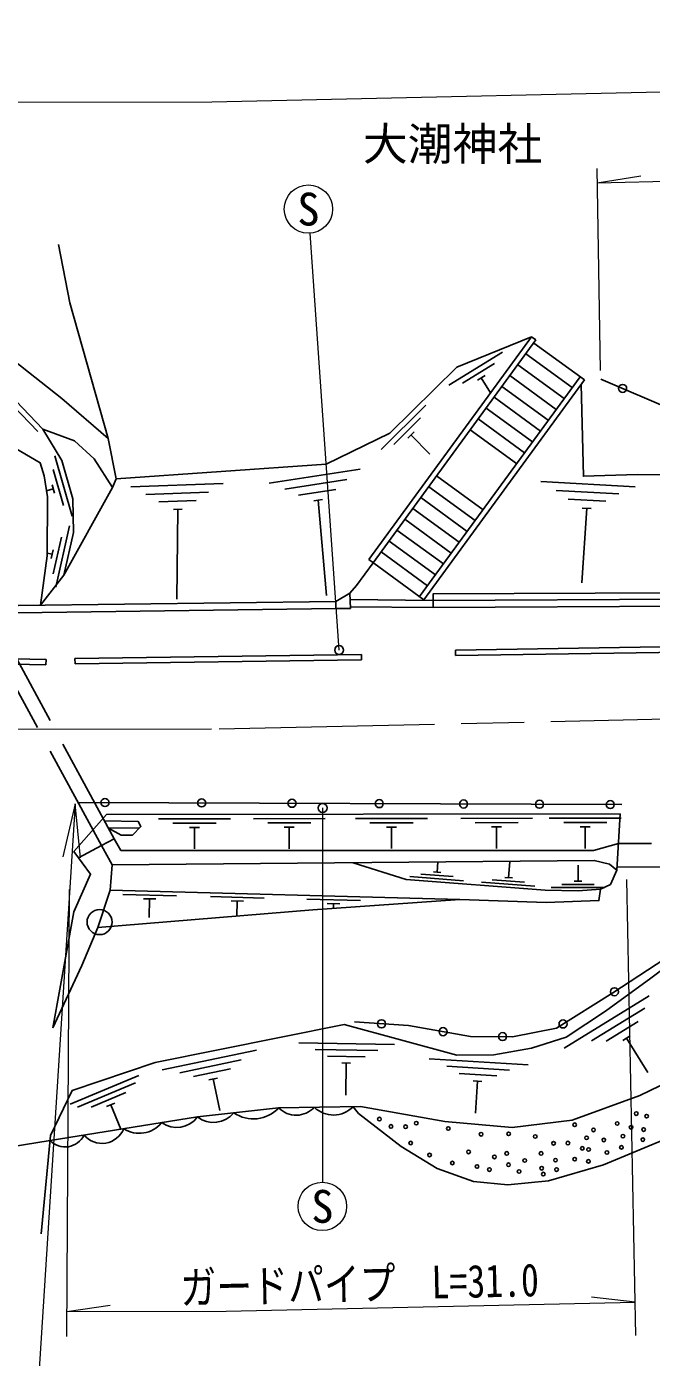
# Model space of a CAD drawing. Units: millimetres at full size, sheet at 1:1000; details may follow other scales. Extents: x 40000 to 680000, y 20000 to 380000.
# Drawn here: x 196353 to 231185, y 246428 to 320696 of the extents above; entities that cross this region are included whole.
import ezdxf
from ezdxf.enums import TextEntityAlignment as Align

# ---------------------------------------------------------------- set-up
doc = ezdxf.new("R2010")
doc.units = ezdxf.units.MM
doc.header["$LTSCALE"] = 1000
doc.linetypes.add('CHAIN', pattern=[18.5, 12, -1.5, 3.5, -1.5])
doc.linetypes.add('DASHED', pattern=[7.5, 6, -1.5])
for name, color, linetype, lineweight in [('M-BGD', 7, 'Continuous', 25), ('M-BMK', 2, 'CHAIN', 13), ('M-BMK-HTXT', 7, 'Continuous', 13), ('M-STR-HTXT', 7, 'Continuous', 13), ('M-STR-STRC', 7, 'Continuous', 25)]:
    doc.layers.add(name, color=color, linetype=linetype, lineweight=lineweight)
doc.styles.add('ＭＳ ゴシック', font='')
doc.styles.get('ＭＳ ゴシック').set_extended_font_data('MS Gothic')

# ---------------------------------------------------------------- blocks, each defined once
blk = doc.blocks.new('open_arrow')
at = {"color": 0, "linetype": 'Continuous', "lineweight": -2}
blk.add_lwpolyline([(7.5, 1.25), (0, 0), (7.5, -1.25)], dxfattribs=at)

msp = doc.modelspace()

# ---------------------------------------------------------------- linework, layer by layer
at = {"layer": 'M-BGD'}
for p, q in [((215434, 290953), (224505, 303386)), ((215676, 290777), (224748, 303209)), ((224505, 303386), (224748, 303209)), ((227451, 300976), (224624, 303039)), ((222880, 302524), (219899, 300690)), ((226767, 300547), (224182, 302433)), ((222441, 301901), (220652, 300801)), ((226324, 299941), (223739, 301827)), ((218261, 288890), (227209, 301153)), ((218504, 288713), (227451, 300976)), ((221913, 301224), (221495, 300967)), ((221704, 301096), (222221, 300255)), ((225882, 299335), (223297, 301221)), ((196973, 298093), (194552, 300621)), ((225440, 298729), (222855, 300615)), ((218607, 299561), (216115, 297104)), ((224556, 297517), (221971, 299404)), ((224998, 298123), (222413, 300010)), ((218319, 298856), (216824, 297382)), ((224114, 296912), (221529, 298798)), ((217957, 298077), (217608, 297733)), ((217782, 297905), (218835, 296837)), ((223672, 296306), (221087, 298192)), ((198899, 293377), (197927, 296740)), ((198416, 293966), (197833, 295984)), ((209875, 295209), (214944, 295993)), ((221798, 293737), (219213, 295623)), ((197837, 294892), (197469, 294786)), ((197904, 294656), (197769, 295127)), ((202155, 295010), (207310, 295197)), ((214208, 295424), (210749, 294889)), ((213585, 294872), (211509, 294551)), ((221356, 293131), (218771, 295018)), ((230286, 295019), (225018, 295305)), ((206498, 294717), (203000, 294590)), ((205814, 294242), (203716, 294166)), ((212858, 294304), (212374, 294230)), ((212616, 294267), (213077, 288946)), ((220914, 292525), (218329, 294412)), ((229375, 294618), (225880, 294807)), ((228651, 294206), (226554, 294320)), ((205026, 293763), (204536, 293745)), ((204781, 293754), (204736, 288743)), ((220472, 291920), (217887, 293806)), ((227579, 293814), (227302, 289646)), ((227823, 293801), (227334, 293827)), ((197978, 289413), (198743, 292829)), ((220029, 291314), (217444, 293200)), ((197838, 290162), (198298, 292211)), ((219145, 290102), (216560, 291988)), ((219587, 290708), (217002, 292594)), ((197775, 291252), (197495, 291315)), ((197722, 291013), (197829, 291491)), ((218703, 289496), (216118, 291382)), ((218504, 288713), (215434, 290953)), ((219024, 288671), (219020, 288271)), ((219020, 288271), (246312, 288424)), ((219024, 288671), (246312, 288824)), ((269819, 286675), (220268, 285894)), ((269823, 286375), (220273, 285594)), ((197429, 285080), (183969, 285302)), ((197434, 285380), (183974, 285602)), ((197429, 285080), (197434, 285380)), ((215023, 285654), (199047, 285437)), ((199047, 285437), (199051, 285137)), ((215027, 285354), (199051, 285137)), ((215027, 285354), (215023, 285654)), ((220268, 285894), (220273, 285594)), ((199229, 277398), (229541, 277278)), ((207711, 276489), (203711, 276483)), ((212997, 276496), (208997, 276491)), ((218696, 276504), (214696, 276498)), ((224553, 276512), (220553, 276506)), ((229496, 276518), (225496, 276513)), ((200921, 275960), (202644, 275976)), ((206911, 276248), (204511, 276245)), ((205991, 276007), (205431, 276006)), ((205711, 276006), (205713, 274806)), ((212197, 276255), (209797, 276252)), ((211277, 276014), (210717, 276013)), ((210997, 276013), (210999, 274813)), ((217896, 276263), (215496, 276259)), ((216976, 276021), (216416, 276021)), ((216696, 276021), (216698, 274821)), ((223753, 276270), (221353, 276267)), ((222834, 276029), (222274, 276028)), ((222554, 276029), (222555, 274829)), ((228697, 276277), (226297, 276274)), ((227777, 276036), (227217, 276035)), ((227497, 276036), (227498, 274836)), ((200535, 274994), (199249, 274306)), ((201238, 275375), (200535, 274994)), ((200535, 274994), (201123, 273911)), ((201598, 274712), (201238, 275375)), ((219243, 273506), (219287, 274081)), ((223228, 273199), (223297, 274096)), ((218332, 273396), (220126, 273257)), ((219034, 273522), (219452, 273490)), ((227096, 273006), (227097, 273906)), ((217720, 273263), (220711, 273032)), ((221705, 272955), (224696, 272724)), ((222317, 273088), (224111, 272950)), ((223019, 273215), (223437, 273182)), ((225595, 272648), (228595, 272644)), ((226196, 272827), (227996, 272824)), ((226886, 273006), (227306, 273005)), ((204715, 272190), (201716, 272268)), ((203560, 272010), (202860, 272028)), ((203210, 272019), (203182, 270970)), ((209604, 272063), (206605, 272141)), ((208449, 271883), (207749, 271901)), ((208099, 271892), (208077, 271061)), ((214970, 271923), (211971, 272001)), ((213815, 271743), (213115, 271761)), ((213465, 271752), (213458, 271490)), ((226330, 263681), (231057, 266601)), ((230817, 265924), (227840, 264085)), ((230458, 265174), (228672, 264070)), ((211521, 263983), (216861, 263897)), ((230010, 264368), (229593, 264110)), ((229801, 264239), (230984, 262325)), ((203909, 262475), (209164, 263577)), ((208323, 263033), (204897, 262315)), ((215935, 263552), (212435, 263608)), ((215229, 263203), (213129, 263237)), ((218803, 263095), (224311, 262757)), ((207712, 262537), (205656, 262106)), ((214419, 262856), (213929, 262864)), ((214174, 262860), (214145, 261061)), ((223282, 262459), (219788, 262674)), ((222561, 262143), (220465, 262272)), ((198779, 260553), (202603, 262151)), ((202421, 261750), (199192, 260400)), ((206998, 262019), (206518, 261919)), ((206758, 261969), (207127, 260207)), ((221735, 261833), (221246, 261863)), ((221491, 261848), (221380, 260051)), ((201891, 261203), (199954, 260393)), ((201264, 260616), (200812, 260427)), ((201038, 260521), (201606, 259163))]:
    msp.add_line(p, q, dxfattribs=at)
at = {"layer": 'M-BGD', "linetype": 'DASHED'}
for p, q in [((201238, 275375), (194274, 288198)), ((219024, 288671), (214383, 288717)), ((219020, 288271), (214400, 288317)), ((200535, 274994), (193530, 287892)), ((238693, 275131), (229347, 275101)), ((229275, 273778), (238693, 273836)), ((197661, 258529), (193603, 257864))]:
    msp.add_line(p, q, dxfattribs=at)
at = {"layer": 'M-BGD'}
for points in [[(200901, 297704), (198311, 299937), (195654, 302036), (194297, 303463), (192411, 305849), (191506, 308039), (191280, 309246)], [(198436, 290084), (201140, 294984), (201342, 295463), (200901, 297704), (198758, 305289), (198126, 308536)], [(197129, 288400), (198436, 290084), (198971, 292472), (198934, 294337), (198312, 296489), (197262, 298224), (194242, 301378), (191566, 303462), (189174, 304909), (185619, 306269), (184171, 306554), (181278, 306544), (177591, 305997), (169023, 304630), (166806, 304616), (165150, 305349), (164128, 305594), (163467, 305517), (163129, 305248)], [(179910, 306341), (183007, 304838), (187554, 302874), (191619, 300340), (194623, 297809), (197109, 296357), (197336, 295631), (197522, 294447), (197494, 291154), (197129, 288400)], [(201342, 295463), (213056, 296278), (216598, 298002), (220335, 301685), (224505, 303386)], [(266636, 291641), (260467, 292438), (252849, 293840), (245676, 295385), (238623, 297179), (232498, 299252), (228372, 301026)], [(219024, 288671), (219023, 289048), (241600, 289129), (243867, 289948), (243513, 295244), (238155, 295074), (234276, 295660), (230386, 295702), (227397, 295606), (227268, 300726)], [(201140, 294984), (200123, 296567), (199025, 297575), (197262, 298224)], [(215676, 290777), (214746, 289497), (214367, 289085)], [(213589, 288617), (195912, 288384), (194030, 288856)], [(213588, 288223), (195865, 287984), (194219, 288396)], [(200921, 275960), (201624, 275564), (202254, 275574), (202723, 276057), (202580, 276330), (200700, 276366)], [(229347, 275101), (227968, 274708), (201598, 274712)], [(201017, 272497), (201123, 273911), (227998, 274162), (228858, 273948), (229267, 273622)], [(228341, 272555), (227095, 272466), (225273, 272499), (217523, 273097), (214560, 274037)], [(214975, 260427), (219668, 259599), (223419, 259256), (226773, 259665), (230551, 261038), (233350, 262403), (236178, 264332), (238508, 265612), (240837, 266577), (243899, 267591), (246943, 268261), (250820, 268738), (252570, 269156), (255478, 269603), (257527, 270061), (259338, 270600), (261226, 270794), (263847, 270751), (265842, 270978), (267746, 271613), (268147, 272057), (267850, 272919)], [(200320, 270424), (212309, 271408), (220498, 271989)], [(197163, 253315), (197688, 258810), (198887, 261331), (203521, 262885), (214065, 264999), (220330, 263292), (222409, 263320), (224503, 263680), (226444, 264304), (228620, 265759), (231157, 267588), (232210, 268391), (235226, 269739), (237872, 270647), (241163, 271248), (245037, 271203), (247399, 270955), (250155, 270230), (252570, 269156)], [(214637, 265146), (217639, 264941), (221096, 264341), (223439, 264326), (225899, 264809), (229034, 266771), (232417, 268995), (235499, 270473)], [(253731, 266693), (249544, 265113), (246777, 264253), (242142, 262852), (236426, 260494), (232280, 258742), (228518, 257172), (225449, 256277), (223189, 256063), (221274, 256246), (219251, 256975), (217231, 258193), (214852, 260042), (214555, 260420)], [(197661, 258529), (205879, 259850), (210403, 260359), (214975, 260427)]]:
    msp.add_lwpolyline(points, dxfattribs=at)
for points in [[(214367, 289085), (213589, 288617), (213588, 288223), (214404, 288229)], [(197821, 264812), (198978, 271294), (199919, 273403), (198987, 274659), (200808, 276720), (229438, 276758), (229267, 273622), (228905, 272828), (228341, 272555), (228263, 271922), (225320, 271822), (220498, 271989), (201017, 272497), (200320, 270424), (199423, 268294)]]:
    msp.add_lwpolyline(points, close=True, dxfattribs=at)
for centre, radius in [((229583, 300505), 225), ((200720, 277392), 225), ((206110, 277371), 225), ((211147, 277351), 225), ((216013, 277332), 225), ((220713, 277313), 225), ((224949, 277296), 225), ((228894, 277281), 225), ((200420, 270720), 700), ((229128, 266832), 225), ((216138, 265043), 225), ((226261, 265036), 225), ((219571, 264606), 225), ((222888, 264330), 225), ((230342, 260035), 100), ((230922, 259892), 100), ((216022, 259725), 100), ((216667, 259317), 100), ((217481, 259299), 100), ((218076, 259498), 100), ((219862, 259200), 100), ((226912, 259410), 100), ((227961, 259124), 100), ((229279, 259481), 100), ((230056, 259267), 100), ((230753, 259142), 100), ((217765, 258392), 100), ((221691, 258880), 100), ((223226, 258906), 100), ((224709, 258756), 100), ((225733, 258377), 100), ((226531, 258386), 100), ((227572, 258679), 100), ((228533, 258560), 100), ((229597, 258775), 100), ((230708, 258580), 100), ((218819, 257725), 100), ((220993, 257897), 100), ((222434, 257618), 100), ((223123, 257811), 100), ((225038, 257811), 100), ((227333, 258092), 100), ((227683, 258028), 100), ((228707, 257862), 100), ((229517, 258147), 100), ((220089, 257274), 100), ((221466, 257080), 100), ((222155, 256908), 100), ((223218, 257177), 100), ((224127, 257415), 100), ((225071, 256983), 100), ((225839, 257433), 100), ((225899, 256908), 100), ((226910, 257489), 100), ((227675, 257369), 100), ((223812, 256800), 100), ((225159, 256657), 100)]:
    msp.add_circle(centre, radius, dxfattribs=at)
for centre, radius, start, end in [((206778, 260998), 1458, 231.91047, 320.93228), ((208998, 261625), 1891, 234.85578, 317.98698), ((211383, 261296), 1355, 223.70298, 317.97838), ((213457, 261482), 1528, 225.70746, 315.9739), ((202635, 260514), 1582, 236.85957, 321.41499), ((204712, 260705), 1446, 234.4817, 323.79286), ((198500, 259333), 1163, 223.80648, 334.46808), ((200551, 259689), 1318, 220.55498, 337.71956)]:
    msp.add_arc(centre, radius, start, end, dxfattribs=at)
at = {"layer": 'M-BMK'}
msp.add_lwpolyline([(75259, 310802), (86600, 305105), (97490, 300262), (108432, 296056), (120318, 292153), (129886, 289503), (142368, 286579), (152734, 284740), (166130, 282914), (170461, 282556), (179612, 281948), (194659, 281482), (207091, 281501), (270791, 282922), (370617, 284521), (470784, 286302), (523462, 287157), (539816, 287138), (556162, 286497), (558483, 286367), (565657, 285802), (571050, 285331)], dxfattribs=at)
at = {"layer": 'M-STR-HTXT'}
for p, q in [((228354, 301496), (228158, 312781)), ((228172, 311979), (266494, 312834)), ((228172, 311979), (230595, 312374)), ((213778, 285899), (212159, 309166)), ((212852, 277089), (212842, 256205)), ((230325, 247653), (229812, 273097)), ((198732, 272538), (198580, 247595)), ((230288, 249510), (227850, 249798)), ((198588, 248988), (201019, 249333))]:
    msp.add_line(p, q, dxfattribs=at)
for points in [[(160596, 318992), (169939, 317718), (173064, 317460), (181314, 316912), (195174, 316482), (206674, 316500), (270120, 317916), (370026, 319516), (470189, 321297), (523199, 322158), (540523, 322137), (557825, 321458), (560835, 321290), (568555, 320682), (573688, 320234)], [(199053, 277325), (196391, 235242), (197100, 235287), (226070, 235287)], [(198588, 248988), (207479, 249001), (230288, 249510)]]:
    msp.add_lwpolyline(points, dxfattribs=at)
for centre in [(212065, 310512), (212842, 254855)]:
    msp.add_circle(centre, 1350, dxfattribs=at)
at = {"layer": 'M-STR-STRC'}
for centre in [(213778, 285899), (212852, 277089)]:
    msp.add_circle(centre, 250, dxfattribs=at)

# ---------------------------------------------------------------- block references
at = {"layer": 'M-STR-HTXT', "xscale": 400, "yscale": 400, "rotation": 266.4}
msp.add_blockref('open_arrow', (199053, 277325), dxfattribs=at)

# ---------------------------------------------------------------- texts
at = {"layer": 'M-BMK-HTXT', "style": 'ＭＳ ゴシック'}
msp.add_text('大潮神社', height=1833, dxfattribs=at).set_placement((215103, 312686), align=Align.BOTTOM_LEFT)
at = {"layer": 'M-STR-HTXT', "style": 'ＭＳ ゴシック'}
for p in [(212065, 310512), (212842, 254855)]:
    msp.add_text('S', height=1833, dxfattribs=at).set_placement(p, align=Align.MIDDLE_CENTER)
at = {"layer": 'M-STR-HTXT', "style": 'ＭＳ ゴシック', "width": 0.8}
msp.add_text('ガードパイプ\u3000L=31.0', height=1833, rotation=1.278, dxfattribs=at).set_placement((214953, 249073), align=Align.BOTTOM_CENTER)

doc.saveas('drawing.dxf')
